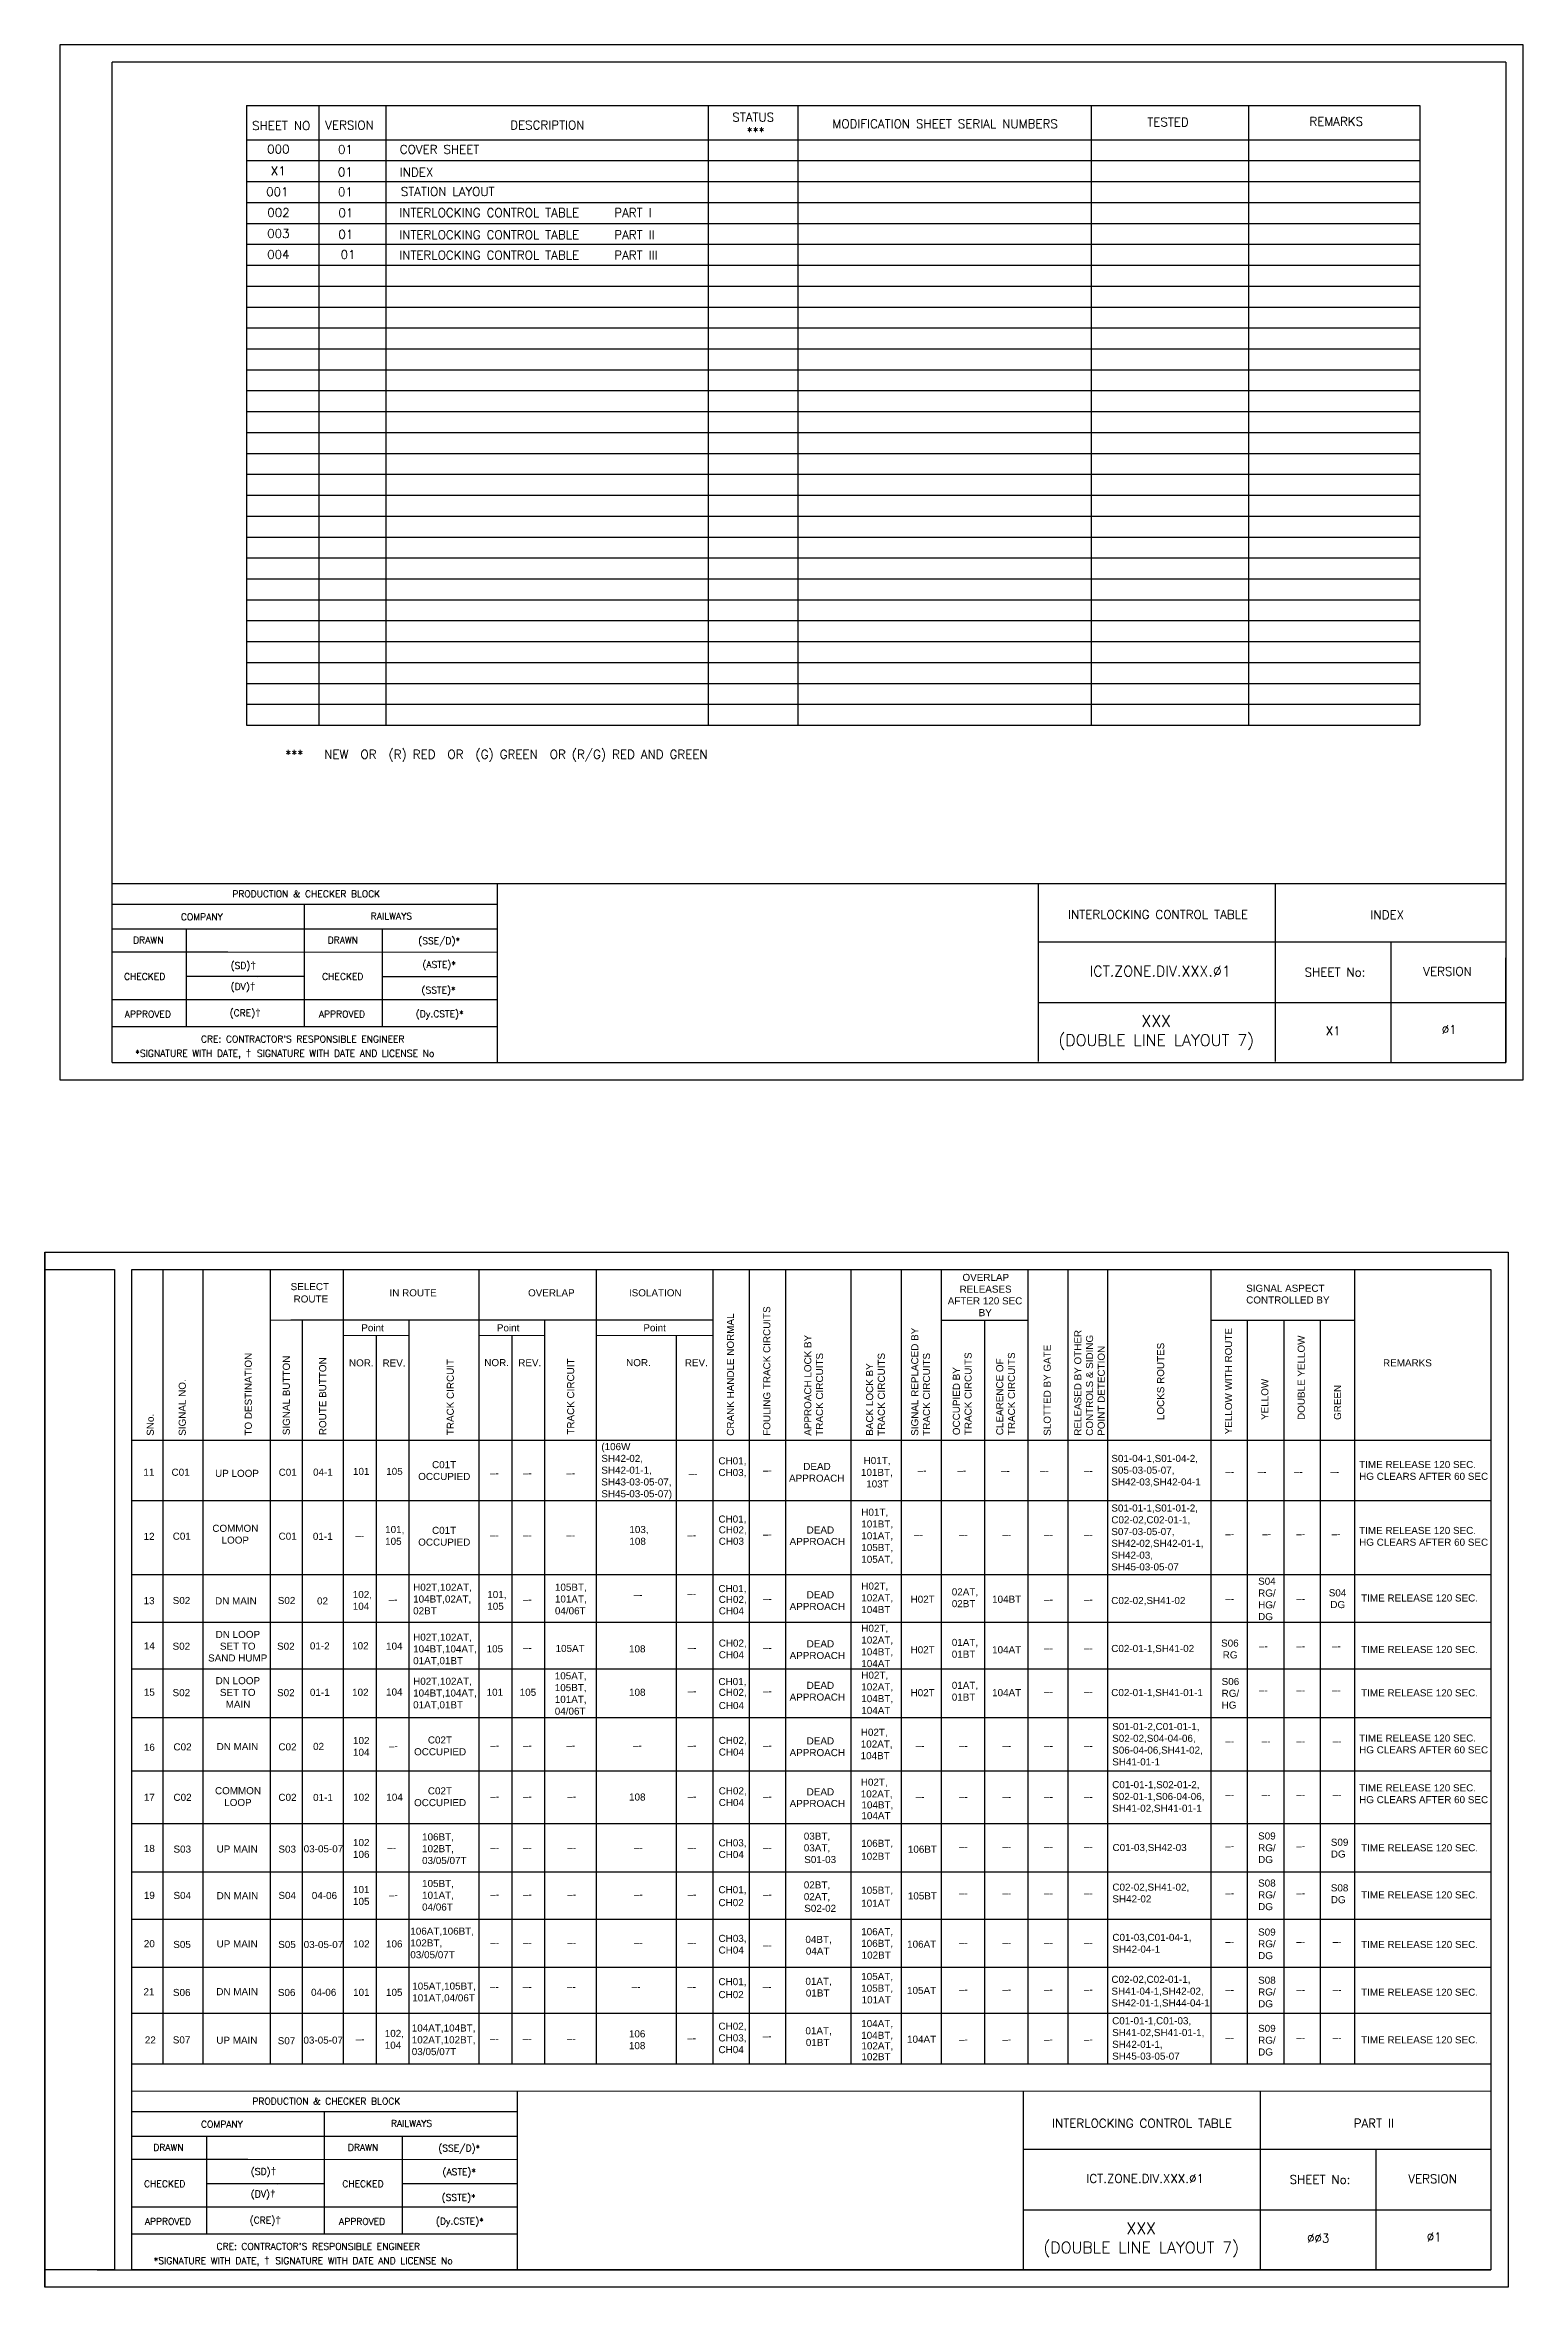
# Model space of a CAD drawing. Header units: inches. Extents: x -19 to 1646, y 43 to 690.
# Drawn here: x 770 to 1194, y 43 to 686 of the extents above; entities that cross this region are included whole.
import ezdxf
from ezdxf.enums import TextEntityAlignment as Align

# ---------------------------------------------------------------- set-up
doc = ezdxf.new("R2010")
doc.units = ezdxf.units.IN
doc.header["$MEASUREMENT"] = 0
for name, color, linetype in [('PDF2_Text', 7, 'Continuous'), ('PDF_Geometry', 7, 'Continuous'), ('PDF_Text', 7, 'Continuous')]:
    doc.layers.add(name, color=color, linetype=linetype)
doc.styles.add('PDF Arial', font='arial.ttf')
doc.styles.add('ROMANS', font='romans.shx', dxfattribs={"height": 2})

# ---------------------------------------------------------------- blocks, each defined once
blk = doc.blocks.new('A$C1B685902')
at = {"color": 7}
blk.add_line((0, 297), (0, 0), dxfattribs=at)
for points in [[(0, 297), (420, 297), (420, 0), (0, 0)], [(25, 292), (415, 292), (415, 5), (25, 5)]]:
    blk.add_lwpolyline(points, close=True, dxfattribs=at)
blk.add_lwpolyline([(0, 292), (20, 292), (20, 5), (0, 5)], dxfattribs=at)

msp = doc.modelspace()

# ---------------------------------------------------------------- linework, layer by layer
at = {"lineweight": -2}
for p, q in [((1194.26, 686.31), (774.26, 686.31)), ((774.26, 686.31), (774.26, 389.31)), ((1194.26, 389.31), (1194.26, 686.31)), ((789.26, 394.31), (789.26, 681.31)), ((1189.26, 681.31), (1189.26, 394.31)), ((1055.12, 394.6), (1055.12, 445.66)), ((1055.12, 428.94), (1189.08, 428.94)), ((1055.12, 411.48), (1189.26, 411.48)), ((774.26, 389.31), (1194.26, 389.31)), ((1050.82, 47.85), (1050.82, 99.19)), ((1050.82, 82.47), (1184.78, 82.47)), ((1050.82, 65.02), (1184.96, 65.02))]:
    msp.add_line(p, q, dxfattribs=at)
at = {"linetype": 'Continuous', "lineweight": -2}
for p, q in [((1189.26, 681.31), (789.26, 681.31)), ((1123.2, 394.6), (1123.2, 445.66)), ((1189.26, 394.31), (1189.26, 424.31)), ((789.26, 394.31), (1071.26, 394.31)), ((789.26, 394.31), (1189.26, 394.31)), ((1118.89, 47.85), (1118.89, 99.19)), ((784.96, 47.85), (1066.96, 47.85)), ((784.96, 47.85), (1184.96, 47.85))]:
    msp.add_line(p, q, dxfattribs=at)
at = {"color": 0}
for p, q in [((827.85, 668.91), (1164.56, 668.91)), ((848.62, 668.75), (848.62, 491.08)), ((867.87, 668.91), (867.87, 491.08)), ((960.31, 668.91), (960.31, 491.08)), ((986.08, 668.91), (986.08, 491.08)), ((1070.25, 668.91), (1070.25, 491.08)), ((1115.4, 668.91), (1115.4, 491.08)), ((1164.56, 668.91), (1164.56, 491.08)), ((827.85, 659.08), (1164.56, 659.08)), ((827.85, 653.08), (1164.56, 653.08)), ((827.85, 647.08), (1164.56, 647.08)), ((827.85, 641.08), (1164.56, 641.08)), ((827.85, 635.08), (1164.56, 635.08)), ((827.85, 629.08), (1164.56, 629.08)), ((827.85, 623.08), (1164.56, 623.08)), ((827.85, 617.08), (1164.56, 617.08)), ((827.85, 611.08), (1164.56, 611.08)), ((827.85, 605.08), (1164.56, 605.08)), ((827.85, 599.08), (1164.56, 599.08)), ((827.85, 593.08), (1164.56, 593.08)), ((827.85, 587.08), (1164.56, 587.08)), ((827.85, 581.08), (1164.56, 581.08)), ((827.85, 575.08), (1164.56, 575.08)), ((827.85, 569.08), (1164.56, 569.08)), ((827.85, 563.08), (1164.56, 563.08)), ((827.85, 557.08), (1164.56, 557.08)), ((827.85, 551.08), (1164.56, 551.08)), ((827.85, 545.08), (1164.56, 545.08)), ((827.85, 539.08), (1164.56, 539.08)), ((827.85, 533.08), (1164.56, 533.08)), ((827.85, 527.08), (1164.56, 527.08)), ((827.85, 521.08), (1164.56, 521.08)), ((827.85, 515.08), (1164.56, 515.08)), ((827.85, 509.08), (1164.56, 509.08)), ((827.85, 503.08), (1164.56, 503.08)), ((827.85, 497.08), (1164.56, 497.08)), ((827.85, 491.08), (1164.56, 491.08)), ((827.85, 491.08), (1164.56, 491.08)), ((827.85, 491.08), (1164.56, 491.08))]:
    msp.add_line(p, q, dxfattribs=at)
for p, q in [((827.85, 668.91), (827.85, 491.08)), ((789.26, 445.66), (1189.26, 445.66)), ((899.8, 445.66), (899.8, 394.31)), ((822.44, 439.6), (789.19, 439.61)), ((899.8, 439.6), (822.44, 439.6)), ((844.4, 439.6), (844.4, 404.51)), ((822.44, 432.56), (789.19, 432.56)), ((810.64, 404.51), (810.64, 432.56)), ((899.8, 432.56), (822.44, 432.56)), ((866.84, 404.51), (866.84, 432.56)), ((822.44, 425.9), (789.19, 425.9)), ((899.8, 425.89), (822.44, 425.9)), ((1156.3, 428.94), (1156.3, 394.31)), ((844.4, 418.92), (810.64, 418.92)), ((831.1, 418.77), (831.1, 418.77)), ((899.8, 418.91), (866.84, 418.91)), ((822.44, 412.25), (789.19, 412.25)), ((899.8, 412.25), (822.44, 412.25)), ((822.44, 404.51), (789.19, 404.51)), ((899.8, 404.5), (822.44, 404.51)), ((803.86, 334.84), (803.86, 106.88)), ((815.3, 334.84), (815.3, 106.88)), ((834.61, 334.84), (834.61, 106.88)), ((855.61, 334.84), (855.61, 106.88)), ((894.52, 334.84), (894.52, 106.88)), ((928.2, 334.84), (928.2, 106.88)), ((961.7, 334.84), (961.7, 106.88)), ((972.14, 334.84), (972.14, 106.88)), ((982.57, 334.84), (982.57, 106.88)), ((1001.32, 334.84), (1001.32, 106.88)), ((1015.78, 334.84), (1015.78, 106.88)), ((1027.23, 334.84), (1027.23, 106.88)), ((1052.12, 334.84), (1052.12, 106.88)), ((1063.56, 334.84), (1063.56, 106.88)), ((1075, 334.84), (1075, 106.88)), ((1104.66, 334.84), (1104.66, 106.95)), ((1145.84, 334.84), (1145.84, 106.95)), ((961.77, 320.33), (840.61, 320.33)), ((843.84, 320.4), (843.84, 106.88)), ((865.04, 316.05), (865.04, 106.88)), ((874.46, 320.33), (874.46, 106.88)), ((904.02, 315.98), (904.02, 106.88)), ((913.38, 320.4), (913.38, 106.88)), ((951.13, 315.98), (951.13, 106.88)), ((1052.12, 320.28), (1027.23, 320.29)), ((1039.67, 320.4), (1039.67, 106.88)), ((1145.84, 320.26), (1104.66, 320.27)), ((1115.09, 320.26), (1115.09, 106.88)), ((1125.53, 320.26), (1125.53, 106.88)), ((1135.96, 320.26), (1135.96, 106.88)), ((1184.96, 285.76), (794.96, 285.76)), ((1184.96, 268.52), (794.96, 268.52)), ((1184.96, 247.28), (794.96, 247.28)), ((1185.1, 233.56), (795.1, 233.56)), ((1185.03, 220.18), (795.03, 220.18)), ((1185.1, 206.25), (795.1, 206.25)), ((1185.03, 190.91), (795.03, 190.91)), ((1185.1, 175.83), (795.1, 175.83)), ((1185.1, 161.98), (795.1, 161.98)), ((1185.03, 148.38), (795.03, 148.38)), ((1184.96, 134.59), (794.96, 134.59)), ((1184.96, 121.41), (794.96, 121.41)), ((1184.98, 106.88), (794.98, 106.88)), ((794.98, 99.11), (1184.96, 99.19)), ((905.57, 99.19), (905.57, 47.85)), ((828.21, 93.14), (794.97, 93.14)), ((905.57, 93.13), (828.21, 93.14)), ((850.17, 93.14), (850.17, 58.04)), ((828.21, 86.1), (794.97, 86.1)), ((816.41, 58.04), (816.41, 86.1)), ((905.57, 86.09), (828.21, 86.1)), ((872.61, 58.04), (872.61, 86.09)), ((828.21, 79.43), (794.97, 79.43)), ((905.57, 79.42), (828.21, 79.43)), ((1152, 82.47), (1152, 47.85)), ((850.17, 72.45), (816.41, 72.45)), ((836.87, 72.3), (836.87, 72.3)), ((905.57, 72.45), (872.61, 72.45)), ((828.21, 65.78), (794.97, 65.79)), ((905.57, 65.78), (828.21, 65.78)), ((828.21, 58.04), (794.97, 58.04)), ((905.57, 58.04), (828.21, 58.04))]:
    msp.add_line(p, q)
at = {"layer": 'PDF_Geometry', "lineweight": 15}
for points in [[(815.3, 106.88), (815.3, 334.91)], [(834.61, 106.88), (834.61, 334.91)], [(1052.12, 320.4), (1052.12, 334.84)], [(1063.56, 320.4), (1063.56, 334.84)], [(1075, 320.4), (1075, 334.84)], [(834.81, 320.33), (855.68, 320.33)], [(855.68, 315.98), (874.53, 315.98)], [(861.47, 320.33), (961.77, 320.33)], [(865.04, 285.83), (865.04, 316.05)], [(894.59, 315.98), (913.45, 315.98)], [(928.2, 315.98), (961.77, 315.98)], [(1027.3, 320.33), (1052.19, 320.33)], [(1052.12, 316.05), (1052.12, 320.4)], [(1052.12, 285.83), (1052.12, 316.05)], [(1063.56, 316.05), (1063.56, 320.4)], [(1063.56, 285.83), (1063.56, 316.05)], [(1075, 316.05), (1075, 320.4)], [(1075, 285.83), (1075, 316.05)], [(961.7, 106.88), (961.7, 285.76)], [(972.14, 106.88), (972.14, 285.76)], [(1052.12, 274.61), (1052.12, 285.69)], [(1063.56, 274.61), (1063.56, 285.69)], [(1075, 274.61), (1075, 285.69)], [(1052.12, 263.39), (1052.12, 274.47)], [(1063.56, 263.39), (1063.56, 274.47)], [(1075, 263.39), (1075, 274.47)], [(1052.12, 258.08), (1052.12, 265.79)], [(1063.56, 258.08), (1063.56, 265.79)], [(1075, 256.85), (1075, 264.57)]]:
    msp.add_lwpolyline(points, dxfattribs=at)

# ---------------------------------------------------------------- block references
msp.add_blockref('A$C1B685902', (769.96, 42.85))

# ---------------------------------------------------------------- texts
at = {"color": 0, "style": 'ROMANS'}
for s, p in [('SHEET NO', (837.8, 663.13)), ('VERSION', (857.4, 663.26)), ('DESCRIPTION', (914.18, 663.3)), ('STATUS', (973.27, 665.57)), ('MODIFICATION SHEET SERIAL NUMBERS', (1028.35, 663.66)), ('TESTED', (1092.34, 664.16)), ('REMARKS', (1140.61, 664.34))]:
    msp.add_text(s, height=2.5, dxfattribs=at).set_placement(p, align=Align.MIDDLE)
for s, p in [('000', (836.97, 656.41)), ('01', (856.25, 656.3)), ('X1', (836.97, 650.14)), ('01', (856.2, 649.82)), ('001', (836.7, 644.17)), ('01', (856.23, 644.11)), ('002', (837.01, 638.17)), ('01', (856.36, 638.11)), ('003', (836.99, 632.17)), ('01', (856.34, 631.94)), ('004', (836.99, 626.17)), ('01 ', (857.85, 626.11))]:
    msp.add_text(s, height=2.5, dxfattribs=at).set_placement(p, align=Align.MIDDLE_CENTER)
for s, p in [('COVER SHEET', (871.83, 656.32)), ('INDEX', (871.83, 649.76)), ('STATION LAYOUT', (872.14, 644.21)), ('INTERLOCKING CONTROL TABLE   PART I', (871.67, 638.15)), ('INTERLOCKING CONTROL TABLE   PART II', (871.67, 631.81)), ('INTERLOCKING CONTROL TABLE   PART III', (871.67, 625.98))]:
    msp.add_text(s, height=2.5, dxfattribs=at).set_placement(p, align=Align.MIDDLE_LEFT)
at = {"style": 'ROMANS'}
for s, height, p in [('***   ', 2.5, (976.54, 661.45)), ('***   NEW  OR  (R) RED  OR  (G) GREEN  OR (R/G) RED AND GREEN', 2.5, (899.59, 482.71)), ('PRODUCTION & CHECKER BLOCK', 1.92, (844.98, 442.66)), ('COMPANY', 1.92, (815.01, 436.05)), ('RAILWAYS', 1.92, (869.43, 436.31)), ('DRAWN', 1.92, (799.66, 429.42)), ('DRAWN', 1.92, (855.52, 429.42)), ('(SSE/D)*', 1.92, (883.13, 429.22)), ('CHECKED', 1.92, (798.61, 418.97)), ('CHECKED', 1.92, (855.47, 418.97)), ('(ASTE)*', 1.92, (883.13, 422.39)), ('(SSTE)*', 1.92, (882.96, 415.07)), ('APPROVED', 1.92, (799.51, 408.17)), ('APPROVED', 1.92, (855.25, 408.17)), ('(Dy.CSTE)*', 1.92, (883.3, 408.24)), ("CRE: CONTRACTOR'S RESPONSIBLE ENGINEER", 1.92, (843.98, 401.01)), ('PRODUCTION & CHECKER BLOCK', 1.92, (850.75, 96.2)), ('COMPANY', 1.92, (820.79, 89.58)), ('RAILWAYS', 1.92, (875.21, 89.84)), ('DRAWN', 1.92, (805.43, 82.96)), ('DRAWN', 1.92, (861.29, 82.96)), ('(SSE/D)*', 1.92, (888.9, 82.75)), ('(ASTE)*', 1.92, (888.9, 75.93)), ('CHECKED', 1.92, (804.38, 72.5)), ('CHECKED', 1.92, (861.25, 72.5)), ('(SSTE)*', 1.92, (888.73, 68.6)), ('APPROVED', 1.92, (805.28, 61.7)), ('APPROVED', 1.92, (861.02, 61.7)), ('(Dy.CSTE)*', 1.92, (889.07, 61.78)), ("CRE: CONTRACTOR'S RESPONSIBLE ENGINEER", 1.92, (848.44, 54.55))]:
    msp.add_text(s, height=height, dxfattribs=at).set_placement(p, align=Align.MIDDLE_CENTER)
at = {"lineweight": -2, "style": 'ROMANS'}
for s, height, p in [('INTERLOCKING CONTROL TABLE', 2.5, (1089.47, 436.75)), ('INDEX ', 2.5, (1156.12, 436.68)), ('ICT.ZONE.DIV.XXX.Ø1', 3, (1090.08, 420.5)), ('SHEET No:', 2.5, (1140.26, 420.2)), ('VERSION', 2.5, (1172.56, 420.43)), ('X1 ', 2.5, (1140.6, 403.33)), ('Ø1', 2.5, (1173.02, 403.71)), ('INTERLOCKING CONTROL TABLE', 2.5, (1084.89, 89.87)), ('PART II', 2.5, (1151.39, 89.87)), ('ICT.ZONE.DIV.XXX.Ø1', 2.5, (1085.78, 74.03)), ('SHEET No:', 2.5, (1135.95, 73.73)), ('VERSION', 2.5, (1168.26, 73.96)), ('ØØ3 ', 2.5, (1136.3, 56.87)), ('Ø1', 2.5, (1168.72, 57.24))]:
    msp.add_text(s, height=height, dxfattribs=at).set_placement(p, align=Align.MIDDLE_CENTER)
at = {"char_height": 1.92, "attachment_point": 1, "style": 'ROMANS'}
for s, width, insert in [('(SD){\\fArial|b0|i0|c0|p34;\\H1.08333x;†}', 8.1172, (823.29, 423.22)), ('(DV){\\fArial|b0|i0|c0|p34;\\H1.08333x;†}', 8.1172, (823.29, 417.17)), ('(CRE){\\fArial|b0|i0|c0|p34;\\H1.08333x;†}', 8.1172, (823, 409.63)), ('\\pi-5.76,l9.6,t9.6;*SIGNATURE WITH DATE, {\\fArial|b0|i0|c0|p34;\\H1.08333x;†  }SIGNATURE WITH DATE AND LICENSE No', 113.7459, (792.06, 398.03)), ('(SD){\\fArial|b0|i0|c0|p34;\\H1.08333x;†}', 8.1172, (829.07, 77.17)), ('(DV){\\fArial|b0|i0|c0|p34;\\H1.08333x;†}', 8.1172, (829.07, 70.7)), ('(CRE){\\fArial|b0|i0|c0|p34;\\H1.08333x;†}', 8.1172, (828.77, 63.17)), ('\\pi-5.76,l9.6,t9.6;*SIGNATURE WITH DATE, {\\fArial|b0|i0|c0|p34;\\H1.08333x;†  }SIGNATURE WITH DATE AND LICENSE No', 104.6362, (797.36, 51.56))]:
    msp.add_mtext_dynamic_manual_height_columns(s, width=width, gutter_width=12.5, heights=[0], dxfattribs=dict(at, insert=insert))
at = {"char_height": 3.3, "width": 67.7741, "attachment_point": 2, "style": 'ROMANS'}
for insert in [(1088.95, 407.83), (1084.64, 61.36)]:
    msp.add_mtext('XXX\\P(DOUBLE LINE LAYOUT 7)', dxfattribs=dict(at, insert=insert))
at = {"layer": 'PDF2_Text', "attachment_point": 7, "style": 'PDF Arial'}
for s, insert, char_height, width in [('\\pi4.30027;C01T\\P\\pi0.32867;OCCUPIED', (876.79, 274.45), 2.0298, 15.3364), ('TIME RELEASE 120 SEC.\\PHG CLEARS AFTER 60 SEC', (1147.18, 274.49), 2.0298, 37.2302), ('\\pi4.30027;C01T\\P\\pi0.32867;OCCUPIED', (876.79, 255.6), 2.0298, 15.3364), ('TIME RELEASE 120 SEC.\\PHG CLEARS AFTER 60 SEC', (1147.18, 255.57), 2.0298, 37.2302), ('C02-02,SH41-02', (1076.04, 238.49), 2.0298, 18.4449), ('\\pi-0.02078;S04\\P\\pi0.44097;DG', (1138.48, 237.68), 2.0298, 4.7393), ('C02-01-1,SH41-02', (1076.04, 224.74), 2.0298, 18.4449), ('\\pi-0.15622;S06\\P\\pi0.31107;RG', (1107.72, 223.24), 2.0298, 4.4754), ('C02-01-1,SH41-01-1', (1076.04, 212.08), 2.0298, 18.4449), ('TIME RELEASE 120 SEC.\\PHG CLEARS AFTER 60 SEC', (1147.18, 195.99), 2.0298, 37.2302), ('TIME RELEASE 120 SEC.\\PHG CLEARS AFTER 60 SEC', (1147.18, 181.7), 2.0298, 37.2302), ('C01-03,SH42-03', (1076.41, 167.62), 2.0298, 18.8478), ('04-06', (846.36, 126.41), 2.03, 2.9957)]:
    msp.add_mtext(s, dxfattribs=dict(at, insert=insert, char_height=char_height, width=width))
for s, insert, char_height in [('–-', (976.04, 276.26), 2.03), ('–-', (1020.46, 276.21), 2.03), ('–-', (1031.9, 276.21), 2.03), ('–-', (1044.35, 276.14), 2.03), ('–-', (1068.24, 276.14), 2.03), ('–-', (897.74, 275.44), 2.03), ('–-', (907.17, 275.44), 2.03), ('–-', (919.62, 275.44), 2.03), ('12', (798.3, 257.28), 2.03), ('C01', (806.66, 257.3), 2.03), ('C01', (837.05, 257.3), 2.03), ('01-1', (846.89, 257.26), 2.03), ('–-', (859.11, 257.53), 2.03), ('101,\\P105', (867.63, 255.84), 2.03), ('–-', (897.74, 257.61), 2.03), ('–-', (907.17, 257.61), 2.03), ('–-', (919.62, 257.61), 2.03), ('103,\\P108', (937.73, 255.84), 2.03), ('–-', (954.35, 257.66), 2.03), ('CH02,', (963.36, 258.79), 2.03), ('CH03', (963.37, 255.85), 2.03), ('–-', (976.04, 257.89), 2.03), ('APPROACH', (983.72, 255.79), 2.03), ('DEAD', (988.62, 259.11), 2.03), ('–-', (1019.47, 257.73), 2.03), ('–-', (1032.36, 257.79), 2.03), ('–-', (1044.82, 257.79), 2.03), ('–-', (1056.78, 257.79), 2.03), ('–-', (1068.24, 257.79), 2.03), ('–-', (1108.77, 257.99), 2.03), ('–-', (1119.36, 257.99), 2.03), ('–-', (1129.16, 257.99), 2.03), ('–-', (1139.26, 257.99), 2.03), ('S04\\PRG/\\PHG/\\PDG', (1118.19, 234.23), 2.03), ('13', (798.3, 238.8), 2.03), ('S02', (806.66, 238.86), 2.03), ('S02', (836.81, 238.86), 2.03), ('02', (848.08, 238.72), 2.03), ('102,\\P104', (858.34, 237.19), 2.03), ('–-', (868.65, 239.21), 2.03), ('101,\\P105', (896.94, 237.19), 2.03), ('–-', (907.17, 239.21), 2.03), ('–-', (938.92, 240.53), 2.03), ('–-', (954.35, 240.81), 2.03), ('CH02,', (963.36, 238.82), 2.03), ('–-', (976.04, 239.38), 2.03), ('APPROACH', (983.72, 237.14), 2.03), ('DEAD', (988.62, 240.53), 2.03), ('–-', (1056.78, 239.22), 2.03), ('–-', (1068.24, 239.22), 2.03), ('–-', (1108.77, 239.39), 2.03), ('–-', (1129.16, 239.39), 2.03), ('TIME RELEASE 120 SEC.', (1147.75, 239.57), 2.0298), ('CH04', (963.37, 235.88), 2.03), ('14', (798.37, 225.87), 2.03), ('S02', (806.62, 225.73), 2.03), ('S02', (836.61, 225.73), 2.03), ('01-2', (846.03, 225.82), 2.03), ('102', (858.15, 225.86), 2.03), ('104', (867.9, 225.76), 2.03), ('105', (896.75, 224.98), 2.03), ('–-', (907.24, 225.33), 2.03), ('108', (937.63, 224.98), 2.03), ('–-', (954.42, 225.33), 2.03), ('CH02,', (963.37, 226.28), 2.03), ('CH04', (963.37, 223.27), 2.03), ('–-', (976.11, 225.33), 2.03), ('DEAD', (988.62, 226.46), 2.03), ('–-', (1056.78, 225.21), 2.03), ('–-', (1068.24, 225.21), 2.03), ('–-', (1118.42, 225.83), 2.03), ('–-', (1129.16, 225.83), 2.03), ('–-', (1139.42, 225.83), 2.03), ('TIME RELEASE 120 SEC.', (1147.75, 224.8), 2.0298), ('APPROACH', (983.72, 223.06), 2.03), ('15', (798.37, 212.54), 2.03), ('S02', (806.62, 212.4), 2.03), ('S02', (836.61, 212.4), 2.03), ('01-1', (846.03, 212.49), 2.03), ('102', (858.15, 212.51), 2.03), ('104', (867.9, 212.59), 2.03), ('101', (896.75, 212.51), 2.03), ('105', (906.25, 212.51), 2.03), ('108', (937.63, 212.51), 2.03), ('–-', (954.42, 212.88), 2.03), ('CH02,', (963.36, 212.14), 2.03), ('–-', (976.11, 212.88), 2.03), ('APPROACH', (983.72, 211.14), 2.03), ('DEAD', (988.62, 214.53), 2.03), ('–-', (1056.78, 212.76), 2.03), ('–-', (1068.24, 212.76), 2.03), ('S06\\PRG/\\PHG', (1107.72, 208.84), 2.03), ('–-', (1118.42, 213.15), 2.03), ('–-', (1129.16, 213.15), 2.03), ('–-', (1139.42, 213.14), 2.03), ('TIME RELEASE 120 SEC.', (1147.75, 212.34), 2.0298), ('CH04', (963.37, 208.71), 2.03), ('102\\P104', (858.41, 195.29), 2.03), ('CH02,', (963.36, 198.36), 2.03), ('DEAD', (988.62, 198.59), 2.03), ('102AT,', (1004.15, 197.32), 2.03), ('H02T,', (1004.15, 200.69), 2.03), ('S01-01-2,C01-01-1,\\PS02-02,S04-04-06,\\PS06-04-06,SH41-02,\\PSH41-01-1', (1076.31, 192.54), 2.0298), ('16', (798.37, 196.73), 2.03), ('C02', (806.88, 196.84), 2.03), ('C02', (837, 196.84), 2.03), ('02', (846.95, 196.98), 2.03), ('–-', (868.72, 197.14), 2.03), ('–-', (897.8, 197.32), 2.03), ('–-', (907.24, 197.32), 2.03), ('–-', (919.64, 197.32), 2.03), ('–-', (938.81, 197.32), 2.03), ('–-', (954.42, 197.32), 2.03), ('CH04', (963.37, 195.35), 2.03), ('–-', (976.11, 197.32), 2.03), ('APPROACH', (983.72, 195.2), 2.03), ('104BT', (1004.1, 194.32), 2.03), ('–-', (1019.93, 197.22), 2.03), ('–-', (1032.37, 197.22), 2.03), ('–-', (1044.82, 197.22), 2.03), ('–-', (1056.78, 197.22), 2.03), ('–-', (1068.24, 197.22), 2.03), ('–-', (1108.77, 198.5), 2.03), ('–-', (1119.19, 198.5), 2.03), ('–-', (1129.16, 198.5), 2.03), ('–-', (1139.6, 198.5), 2.03), ('H02T,', (1004.15, 186.37), 2.03), ('C01-01-1,S02-01-2,\\PS02-01-1,S06-04-06,\\PSH41-02,SH41-01-1', (1076.31, 178.89), 2.0298), ('17', (798.37, 182.41), 2.03), ('C02', (806.88, 182.37), 2.03), ('C02', (837, 182.37), 2.03), ('01-1', (846.95, 182.34), 2.03), ('102', (858.45, 182.39), 2.03), ('104', (867.97, 182.39), 2.03), ('–-', (897.8, 182.67), 2.03), ('–-', (907.24, 182.67), 2.03), ('–-', (919.91, 182.67), 2.03), ('108', (937.63, 182.45), 2.03), ('–-', (954.42, 182.67), 2.03), ('CH02,', (963.36, 183.88), 2.03), ('CH04', (963.37, 180.88), 2.03), ('–-', (976.11, 182.67), 2.03), ('APPROACH', (983.72, 180.59), 2.03), ('DEAD', (988.62, 183.98), 2.03), ('102AT,', (1004.15, 183), 2.03), ('104BT,', (1004.33, 179.84), 2.03), ('–-', (1019.93, 182.58), 2.03), ('–-', (1032.37, 182.58), 2.03), ('–-', (1044.82, 182.58), 2.03), ('–-', (1056.78, 182.58), 2.03), ('–-', (1068.24, 182.58), 2.03), ('–-', (1108.77, 183.21), 2.03), ('–-', (1119.19, 183.21), 2.03), ('–-', (1129.16, 183.21), 2.03), ('–-', (1139.6, 183.21), 2.03), ('104AT', (1004.33, 177.11), 2.03), ('18', (798.37, 167.7), 2.03), ('S03', (806.88, 167.51), 2.03), ('S03', (837, 167.51), 2.03), ('03-05-07', (844.25, 167.58), 2.03), ('102\\P106', (858.41, 166), 2.03), ('–-', (868.25, 167.92), 2.03), ('106BT,\\P102BT,\\P03/05/07T', (878.23, 164.24), 2.03), ('–-', (897.8, 167.92), 2.03), ('–-', (907.24, 167.92), 2.03), ('–-', (919.91, 167.92), 2.03), ('–-', (939.07, 167.92), 2.03), ('–-', (954.42, 167.92), 2.03), ('CH03,', (963.32, 168.96), 2.03), ('CH04', (963.33, 165.95), 2.03), ('–-', (976.11, 167.92), 2.03), ('03BT,', (987.79, 170.88), 2.03), ('03AT,', (987.79, 167.51), 2.03), ('106BT,', (1004.27, 168.82), 2.03), ('102BT', (1004.27, 165.46), 2.03), ('106BT', (1017.66, 167.47), 2.03), ('–-', (1032.37, 168.25), 2.03), ('–-', (1044.82, 168.25), 2.03), ('–-', (1056.78, 168.25), 2.03), ('–-', (1068.24, 168.25), 2.03), ('–-', (1108.77, 168.45), 2.03), ('S09\\PRG/\\PDG', (1118.19, 164.51), 2.03), ('–-', (1129.16, 168.45), 2.03), ('S09\\PDG', (1139.05, 166.09), 2.03), ('TIME RELEASE 120 SEC.', (1147.75, 167.9), 2.0298), ('S01-03', (987.92, 164.51), 2.03), ('19', (798.37, 154.24), 2.03), ('S04', (806.88, 154.22), 2.03), ('S04', (837, 154.22), 2.03), ('04-06', (846.58, 154.18), 2.03), ('101\\P105', (858.41, 152.51), 2.03), ('–-', (868.72, 154.38), 2.03), ('105BT,\\P101AT,\\P04/06T', (878.23, 150.88), 2.03), ('–-', (897.8, 154.56), 2.03), ('–-', (907.24, 154.56), 2.03), ('–-', (919.91, 154.56), 2.03), ('–-', (939.07, 154.56), 2.03), ('–-', (954.42, 154.56), 2.03), ('CH01,', (963.3, 155.51), 2.03), ('–-', (976.11, 154.56), 2.03), ('02BT,', (987.79, 156.88), 2.03), ('02AT,', (987.79, 153.51), 2.03), ('105BT,', (1004.27, 155.35), 2.03), ('105BT', (1017.66, 154.08), 2.03), ('–-', (1032.37, 154.88), 2.03), ('–-', (1044.82, 154.88), 2.03), ('–-', (1056.78, 154.88), 2.03), ('–-', (1068.24, 154.88), 2.03), ('C02-02,SH41-02,\\PSH42-02', (1076.36, 153.21), 2.0298), ('–-', (1108.77, 154.93), 2.03), ('S08\\PRG/\\PDG', (1118.19, 151), 2.03), ('–-', (1129.16, 154.93), 2.03), ('S08\\PDG', (1139.05, 153), 2.03), ('TIME RELEASE 120 SEC.', (1147.75, 154.37), 2.0298), ('CH02', (963.3, 152.15), 2.03), ('S02-02', (987.92, 150.51), 2.03), ('101AT', (1004.27, 151.98), 2.03), ('20', (798.37, 140.37), 2.03), ('S05', (806.82, 140.15), 2.03), ('S05', (836.94, 140.15), 2.03), ('03-05-07', (844.25, 140.12), 2.03), ('102', (858.44, 140.31), 2.03), ('106', (867.88, 140.31), 2.03), ('106AT,106BT,\\P102BT,\\P03/05/07T', (874.86, 137.2), 2.0298), ('CH03,', (963.32, 141.54), 2.03), ('04BT,', (988.26, 141.25), 2.03), ('106AT,', (1004.27, 143.47), 2.03), ('106BT,', (1004.27, 140.11), 2.03), ('106AT', (1017.45, 140.23), 2.03), ('–-', (1032.37, 140.73), 2.03), ('–-', (1044.82, 140.73), 2.03), ('–-', (1056.78, 140.73), 2.03), ('–-', (1068.24, 140.73), 2.03), ('C01-03,C01-04-1,\\PSH42-04-1', (1076.36, 138.79), 2.0298), ('–-', (1108.77, 141), 2.03), ('S09\\PRG/\\PDG', (1118.19, 136.94), 2.03), ('–-', (1129.16, 141), 2.03), ('–-', (1139.6, 141), 2.03), ('TIME RELEASE 120 SEC.', (1147.75, 140.14), 2.0298), ('–-', (897.8, 140.63), 2.03), ('–-', (907.24, 140.63), 2.03), ('–-', (919.91, 140.63), 2.03), ('–-', (939.07, 140.63), 2.03), ('–-', (954.42, 140.63), 2.03), ('CH04', (963.33, 138.54), 2.03), ('–-', (976.11, 139.96), 2.03), ('04AT', (988.38, 138.25), 2.03), ('102BT', (1004.39, 137.1), 2.03), ('105AT,105BT,\\P101AT,04/06T', (875.41, 124.47), 2.0298), ('–-', (897.71, 128.07), 2.03), ('–-', (907.15, 128.07), 2.03), ('–-', (919.81, 128.07), 2.03), ('–-', (938.36, 128.07), 2.03), ('–-', (954.33, 128.07), 2.03), ('CH01,', (963.3, 129.12), 2.03), ('–-', (976.02, 128.07), 2.03), ('01AT,', (988.26, 129.22), 2.03), ('105AT,', (1004.27, 130.62), 2.03), ('105BT,', (1004.27, 127.25), 2.03), ('105AT', (1017.42, 126.95), 2.03), ('C02-02,C02-01-1,\\PSH41-04-1,SH42-02,\\PSH42-01-1,SH44-04-1', (1076.09, 123.02), 2.0298), ('S08\\PRG/\\PDG', (1118.19, 123.13), 2.03), ('21', (798.27, 126.6), 2.03), ('S06', (806.73, 126.37), 2.03), ('S06', (836.84, 126.37), 2.03), ('101', (858.44, 126.41), 2.03), ('105', (867.88, 126.41), 2.03), ('CH02', (963.3, 125.75), 2.03), ('01BT', (988.38, 126.22), 2.03), ('101AT', (1004.39, 124.25), 2.03), ('–-', (1032.35, 127.3), 2.03), ('–-', (1044.8, 127.3), 2.03), ('–-', (1056.76, 127.3), 2.03), ('–-', (1068.21, 127.3), 2.03), ('–-', (1108.75, 127.19), 2.03), ('–-', (1129.14, 127.19), 2.03), ('–-', (1139.57, 127.19), 2.03), ('TIME RELEASE 120 SEC.', (1147.75, 126.43), 2.0298), ('102,\\P104', (867.52, 111.23), 2.03), ('104AT,104BT,\\P102AT,102BT,\\P03/05/07T', (875.27, 109.4), 2.0298), ('106\\P108', (937.59, 111.11), 2.03), ('CH02,', (963.3, 116.35), 2.03), ('01AT,', (988.26, 115.04), 2.03), ('104AT,', (1004.27, 117.09), 2.03), ('104BT,', (1004.27, 113.72), 2.03), ('C01-01-1,C01-03,\\PSH41-02,SH41-01-1,\\PSH42-01-1,\\PSH45-03-05-07', (1076.29, 108.1), 2.0298), ('S09\\PRG/\\PDG', (1118.19, 109.29), 2.03), ('22', (798.66, 112.77), 2.03), ('S07', (806.68, 112.75), 2.03), ('S07', (836.8, 112.52), 2.03), ('03-05-07', (844.18, 112.7), 2.03), ('–-', (859.18, 113.04), 2.03), ('–-', (897.71, 113.2), 2.03), ('–-', (907.15, 113.2), 2.03), ('–-', (919.81, 113.2), 2.03), ('–-', (954.33, 113.32), 2.03), ('CH03,', (963.3, 112.98), 2.03), ('CH04', (963.31, 109.97), 2.03), ('–-', (976.02, 113.89), 2.03), ('01BT', (988.38, 112.03), 2.03), ('102AT,', (1004.33, 110.72), 2.03), ('102BT', (1004.33, 107.93), 2.03), ('104AT', (1017.42, 112.94), 2.03), ('–-', (1032.35, 112.97), 2.03), ('–-', (1044.8, 112.97), 2.03), ('–-', (1056.76, 112.97), 2.03), ('–-', (1068.21, 112.97), 2.03), ('–-', (1108.75, 113.36), 2.03), ('–-', (1129.14, 113.36), 2.03), ('–-', (1139.57, 113.36), 2.03), ('TIME RELEASE 120 SEC.', (1147.75, 112.77), 2.0298)]:
    msp.add_mtext(s, dxfattribs=dict(at, insert=insert, char_height=char_height))
at = {"layer": 'PDF_Text', "attachment_point": 7, "style": 'PDF Arial'}
for s, insert, char_height in [('SELECT', (840.51, 328.92), 2.027), ('IN ROUTE', (868.89, 327.15), 2.027), ('OVERLAP', (908.65, 327.15), 2.027), ('ISOLATION', (937.61, 327.15), 2.027), ('RELEASES', (1032.49, 328.21), 2.027), ('OVERLAP', (1033.34, 331.57), 2.027), ('SIGNAL ASPECT', (1114.77, 328.45), 2.0273), ('ROUTE', (841.36, 325.38), 2.027), ('AFTER 120 SEC', (1029.11, 324.84), 2.0273), ('BY', (1037.98, 321.48), 2.027), ('CONTROLLED BY', (1114.77, 325.09), 2.0273), ('Point', (860.79, 317.12), 2.027), ('Point', (899.7, 317.12), 2.027), ('Point', (941.75, 317.12), 2.027), ('NOR.', (857.26, 307.04), 2.027), ('REV.', (866.88, 307.04), 2.027), ('NOR.', (896.1, 307.11), 2.027), ('REV.', (905.84, 307.11), 2.027), ('NOR.', (936.81, 307.11), 2.027), ('REV.', (953.65, 307.11), 2.027), ('REMARKS', (1154.05, 307.04), 2.027), ('(106W\\PSH42-02,\\PSH42-01-1,\\PSH43-03-05-07,\\PSH45-03-05-07)', (929.68, 268.91), 2.0273), ('11', (798.25, 275.69), 2.027), ('UP LOOP', (818.82, 275.35), 2.027), ('04-1', (846.95, 275.69), 2.027), ('101', (858.4, 275.9), 2.027), ('105', (867.95, 275.9), 2.027), ('CH01,', (963.29, 278.59), 2.027), ('CH03,', (963.29, 275.22), 2.027), ('101BT,', (1004.2, 275.27), 2.027), ('H01T,', (1004.96, 278.66), 2.027), ('–-', (1055.63, 276.2), 2.027), ('S01-04-1,S01-04-2,\\PS05-03-05-07,\\PSH42-03,SH42-04-1', (1076.06, 272.52), 2.0273), ('–-', (1108.76, 275.85), 2.027), ('–-', (1118.1, 275.85), 2.027), ('–-', (1128.53, 275.85), 2.027), ('–-', (1138.96, 275.85), 2.027), ('–-', (954.77, 275.31), 2.027), ('103T', (1005.71, 272.3), 2.027), ('CH01,', (963.29, 261.88), 2.027), ('S01-01-1,S01-01-2,\\PC02-02,C02-01-1,\\PS07-03-05-07,\\PSH42-02,SH42-01-1,\\PSH42-03,\\PSH45-03-05-07', (1076.06, 248.49), 2.0273), ('H02T,102AT,\\P104BT,02AT,\\P02BT', (875.67, 235.9), 2.0273), ('105BT,\\P101AT,\\P04/06T', (916.36, 235.9), 2.027), ('DN MAIN', (818.82, 238.78), 2.027), ('CH01,', (963.29, 241.91), 2.027), ('H02T,102AT,\\P104BT,104AT,\\P01AT,01BT', (875.67, 221.23), 2.0273), ('105AT', (916.55, 225.1), 2.027), ('105AT,\\P105BT,\\P101AT,\\P04/06T', (916.32, 207.1), 2.027), ('H02T,102AT,\\P104BT,104AT,\\P01AT,01BT', (875.67, 208.57), 2.0273), ('CH01,', (963.29, 215.24), 2.027), ('DN MAIN', (819.27, 196.95), 2.027), ('UP MAIN', (819.27, 167.54), 2.027), ('DN MAIN', (819.27, 154.17), 2.027), ('UP MAIN', (819.27, 140.31), 2.027), ('DN MAIN', (819.18, 126.63), 2.027), ('UP MAIN', (819.18, 112.66), 2.027)]:
    msp.add_mtext(s, dxfattribs=dict(at, insert=insert, char_height=char_height))
at = {"layer": 'PDF_Text', "attachment_point": 7, "rotation": 90, "style": 'PDF Arial'}
for s, insert, char_height in [('CRANK HANDLE NORMAL', (967.77, 287.17), 2.0273), ('FOULING TRACK CIRCUITS', (978.21, 287.17), 2.0273), ('APPROACH LOCK BY', (989.98, 287.17), 2.0273), ('SIGNAL REPLACED BY', (1020.68, 287.17), 2.0273), ('RELEASED BY OTHER', (1067.48, 287.17), 2.0273), ('CONTROLS & SIDING', (1070.85, 287.17), 2.0273), ('YELLOW WITH ROUTE', (1110.73, 287.58), 2.0273), ('DOUBLE YELLOW', (1131.6, 291.7), 2.0273), ('TO DESTINATION', (829.39, 287.22), 2.0273), ('SIGNAL BUTTON', (840.31, 287.34), 2.0273), ('ROUTE BUTTON', (850.75, 287.34), 2.0273), ('TRACK CIRCUIT', (887.37, 287.34), 2.0273), ('TRACK CIRCUIT', (921.92, 287.48), 2.0273), ('TRACK CIRCUITS', (993.35, 287.17), 2.0273), ('TRACK CIRCUITS', (1011.09, 287.17), 2.0273), ('TRACK CIRCUITS', (1024.04, 287.17), 2.0273), ('TRACK CIRCUITS', (1035.99, 287.34), 2.0273), ('CLEARENCE OF', (1045.07, 287.34), 2.0273), ('TRACK CIRCUITS', (1048.43, 287.34), 2.0273), ('SLOTTED BY GATE', (1058.7, 287.17), 2.0273), ('POINT DETECTION', (1074.21, 287.17), 2.0273), ('LOCKS ROUTES', (1091.26, 291.67), 2.0273), ('SIGNAL NO.', (810.44, 287.17), 2.027), ('BACK LOCK BY', (1007.73, 287.17), 2.0273), ('OCCUPIED BY', (1032.62, 287.34), 2.0273), ('YELLOW', (1121.17, 291.7), 2.027), ('GREEN', (1142.03, 291.7), 2.027), ('SNo.', (801.27, 287.17), 2.027)]:
    msp.add_mtext(s, dxfattribs=dict(at, insert=insert, char_height=char_height))
at = {"layer": 'PDF_Text', "attachment_point": 7, "style": 'PDF Arial'}
for s, insert, char_height, width in [('C01', (806.33, 275.65), 2.027, 10.6172), ('C01', (837.07, 275.65), 2.027, 10.6172), ('\\pi4.20554;DEAD\\P\\pi0.12184;APPROACH', (983.44, 273.95), 2.0273, 15.9105), ('H01T,\\P101BT,\\P101AT,\\P105BT,\\P105AT,', (1004.3, 250.33), 2.027, 8.8673), ('\\pi0.71285;COMMON \\P\\pi3.36386;LOOP', (817.32, 256.19), 2.0273, 14.2673), ('H02T,\\P102AT,\\P104BT', (1004.3, 236.24), 2.027, 8.8673), ('H02T', (1018.44, 239.21), 2.027, 8.8673), ('02AT,\\P02BT', (1030.27, 237.94), 2.027, 8.8673), ('104BT', (1041.84, 239.21), 2.027, 8.8673), ('H02T,\\P102AT,\\P104BT,\\P104AT', (1004.3, 220.75), 2.027, 8.8673), ('\\pi2.21271;DN LOOP\\P\\pi3.42897;SET TO\\P\\pi0.04363;SAND HUMP', (816.77, 222.36), 2.0273, 16.8314), ('H02T', (1018.44, 224.72), 2.027, 8.8673), ('01AT,\\P01BT', (1030.27, 223.45), 2.027, 8.8673), ('104AT', (1041.84, 224.72), 2.027, 8.8673), ('H02T,\\P102AT,\\P104BT,\\P104AT', (1004.3, 207.31), 2.027, 8.8673), ('\\pi2.21271;DN LOOP\\P\\pi3.42897;SET TO\\P\\pi5.09674;MAIN', (816.77, 209.12), 2.0273, 16.8314), ('H02T', (1018.44, 212.4), 2.027, 8.8673), ('01AT,\\P01BT', (1030.27, 211.13), 2.027, 8.8673), ('104AT', (1041.84, 212.4), 2.027, 8.8673), ('\\pi4.24655;C02T\\P\\pi0.27971;OCCUPIED', (875.65, 195.45), 2.0273, 15.2209), ('\\pi1.35287;COMMON \\P\\pi4.00388;LOOP', (817.44, 180.89), 2.0273, 15.5473), ('\\pi4.24655;C02T\\P\\pi0.27971;OCCUPIED', (875.65, 180.85), 2.0273, 15.2209)]:
    msp.add_mtext(s, dxfattribs=dict(at, insert=insert, char_height=char_height, width=width))

doc.saveas('drawing.dxf')
